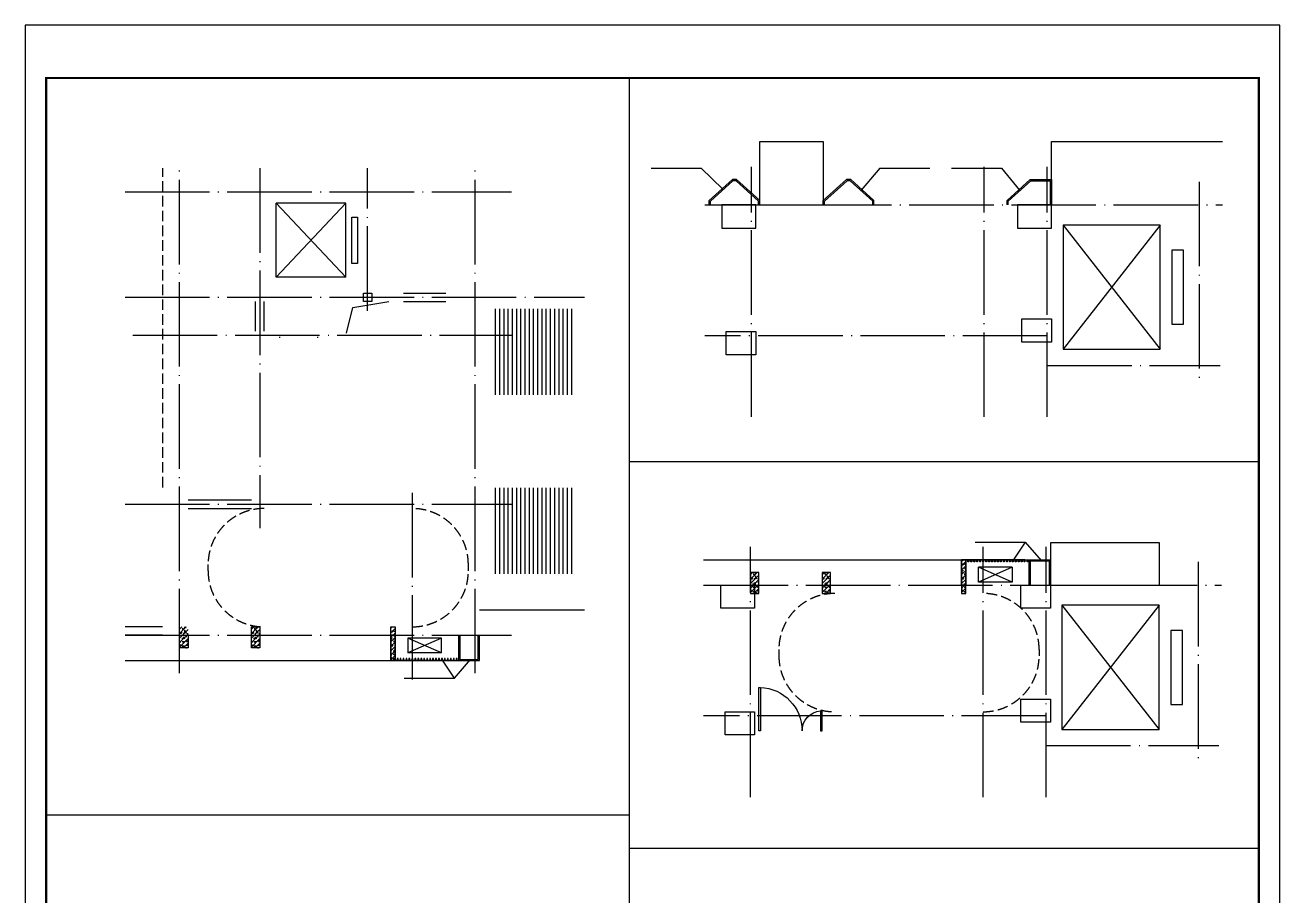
# Model space of a CAD drawing. Extents: x -1041549 to 749950, y -354245 to 17554.
# Drawn here: x 170038 to 199738, y -216553 to -195941 of the extents above; entities that cross this region are included whole.
import ezdxf

# ---------------------------------------------------------------- set-up
doc = ezdxf.new("R2010")
doc.units = 0
doc.header["$LTSCALE"] = 1000
doc.header["$MEASUREMENT"] = 0
doc.linetypes.add('DASH', pattern=[0.35, 0.25, -0.1])
doc.linetypes.add('DOTE', pattern=[2.42, 2, -0.2, 0.02, -0.2])
for name, color, linetype in [('AC', 252, 'Continuous'), ('AXIS', 3, 'Continuous'), ('DOTE', 1, 'Continuous'), ('EVTR', 2, 'Continuous'), ('K+T', 252, 'Continuous'), ('LATRINE', 6, 'Continuous'), ('PUB_TITLE', 4, 'Continuous'), ('WALL', 4, 'Continuous'), ('WINDOW', 3, 'Continuous')]:
    doc.layers.add(name, color=color, linetype=linetype)

# ---------------------------------------------------------------- blocks, each defined once
blk = doc.blocks.new('A$C013c3c15')
at = {"color": 2}
for p, q in [((0, 600), (0, 500)), ((30, 600), (30, 513)), ((1170, 600), (1170, 513)), ((1200, 600), (1200, 500)), ((550, 0), (0, 500)), ((562, 30), (30, 513)), ((638, 30), (1170, 513)), ((650, 0), (1200, 500)), ((650, 0), (550, 0)), ((638, 30), (562, 30))]:
    blk.add_line(p, q, dxfattribs=at)
blk = doc.blocks.new('A$C7fd66507')
at = {"color": 2}
for points in [[(150, 600), (150, 500), (700, 0), (1200, 0), (1200, 600)], [(180, 600), (180, 513), (712, 30), (1170, 30), (1170, 600)], [(700, 0), (1200, 0), (1200, 600)]]:
    blk.add_lwpolyline(points, dxfattribs=at)
blk = doc.blocks.new('A$C545B6328')
at = {"layer": 'AC'}
for p, q in [((400, 450), (-400, 450)), ((-400, 450), (-400, 100)), ((400, 450), (-400, 100)), ((400, 100), (-400, 450)), ((400, 100), (400, 450)), ((400, 100), (-400, 100))]:
    blk.add_line(p, q, dxfattribs=at)
blk = doc.blocks.new('A$Ce6740713')
at = {"layer": 'WINDOW'}
blk.add_lwpolyline([(1464, 1024), (1464, 0), (1500, 0), (1500, 1024)], close=True, dxfattribs=at)
at = {"layer": 'WINDOW', "elevation": 0}
blk.add_lwpolyline([(36, 474), (36, 0), (0, 0), (0, 474)], close=True, dxfattribs=at)
at = {"layer": 'WINDOW'}
for centre, radius, start, end in [((1500, 0), 1025, 92.0267, 180), ((0, 0, 0), 475, 0, 85.6232)]:
    blk.add_arc(centre, radius, start, end, dxfattribs=at)

msp = doc.modelspace()

# ---------------------------------------------------------------- hatches: boundary and pattern name
h = msp.add_hatch()
h.set_pattern_fill('钢筋混凝土', color=8, scale=30)
h.set_pattern_definition([(45, (40225.92, 1289.595), (-53.033009, 53.033009), []), (50, (40225.92, 1289.6), (215.17805, -18.82564), [22.5, -247.5]), (355, (40225.92, 1289.6), (-41.6254, 225.65764), [18, -198]), (100.4514, (40243.85, 1288.03), (173.55281, 206.83186), [19.12206, -210.34263]), (46.1842, (40225.92, 1349.6), (320.17231, -49.6557), [33.75, -371.25]), (96.6356, (40252.6, 1345.46), (280.3988, 292.23536), [28.6831, -315.5139]), (351.1842, (40225.92, 1349.6), (280.3986, 292.2356), [27, -297]), (21, (40255.92, 1334.6), (179.07212, -120.78567), [22.5, -247.5]), (326, (40255.92, 1334.6), (72.9946, 217.54501), [18, -198]), (71.4514, (40270.85, 1324.53), (252.06679, 96.75915), [19.12206, -210.34263]), (37.5, (40225.92, 1289.595), (3.647957, 99.868156), [0, -195.6, 0, -201, 0, -198.75]), (7.5, (40225.92, 1289.6), (78.92086, 118.323514), [0, -114.6, 0, -191.1, 0, -75.75]), (327.5, (40159.02, 1289.595), (160.14673, -6.766462), [0, -75, 0, -234, 0, -310.5]), (317.5, (40129.02, 1289.6), (174.95585, 30.031495), [0, -97.5, 0, -155.4, 0, -220.5])])
h.paths.add_polyline_path([(192304.1, -208594), (192304.1, -209394), (192204.1, -209394), (192204.1, -208594)])
h = msp.add_hatch()
h.set_pattern_fill('钢筋混凝土', color=8, scale=30)
h.set_pattern_definition([(45, (35225.92, 1289.595), (-53.033009, 53.033009), []), (50, (35225.92, 1289.6), (215.17805, -18.82564), [22.5, -247.5]), (355, (35225.92, 1289.6), (-41.6254, 225.65764), [18, -198]), (100.4514, (35243.85, 1288.03), (173.55281, 206.83186), [19.12206, -210.34263]), (46.1842, (35225.92, 1349.6), (320.17231, -49.6557), [33.75, -371.25]), (96.6356, (35252.6, 1345.46), (280.3988, 292.23536), [28.6831, -315.5139]), (351.1842, (35225.92, 1349.6), (280.3986, 292.2356), [27, -297]), (21, (35255.92, 1334.6), (179.07212, -120.78567), [22.5, -247.5]), (326, (35255.92, 1334.6), (72.9946, 217.54501), [18, -198]), (71.4514, (35270.85, 1324.53), (252.06679, 96.75915), [19.12206, -210.34263]), (37.5, (35225.92, 1289.595), (3.647957, 99.868156), [0, -195.6, 0, -201, 0, -198.75]), (7.5, (35225.92, 1289.6), (78.92086, 118.323514), [0, -114.6, 0, -191.1, 0, -75.75]), (327.5, (35159.02, 1289.595), (160.14673, -6.766462), [0, -75, 0, -234, 0, -310.5]), (317.5, (35129.02, 1289.6), (174.95585, 30.031495), [0, -97.5, 0, -155.4, 0, -220.5])])
h.paths.add_polyline_path([(187404.1, -208894), (187404.1, -209394), (187204.1, -209394), (187204.1, -208894)])
h = msp.add_hatch()
h.set_pattern_fill('钢筋混凝土', color=8, scale=30)
h.set_pattern_definition([(45, (36925.92, 1289.595), (-53.033009, 53.033009), []), (50, (36925.92, 1289.6), (215.17805, -18.82564), [22.5, -247.5]), (355, (36925.92, 1289.6), (-41.6254, 225.65764), [18, -198]), (100.4514, (36943.85, 1288.03), (173.55281, 206.83186), [19.12206, -210.34263]), (46.1842, (36925.92, 1349.6), (320.17231, -49.6557), [33.75, -371.25]), (96.6356, (36952.6, 1345.46), (280.3988, 292.23536), [28.6831, -315.5139]), (351.1842, (36925.92, 1349.6), (280.3986, 292.2356), [27, -297]), (21, (36955.92, 1334.6), (179.07212, -120.78567), [22.5, -247.5]), (326, (36955.92, 1334.6), (72.9946, 217.54501), [18, -198]), (71.4514, (36970.85, 1324.53), (252.06679, 96.75915), [19.12206, -210.34263]), (37.5, (36925.92, 1289.595), (3.647957, 99.868156), [0, -195.6, 0, -201, 0, -198.75]), (7.5, (36925.92, 1289.6), (78.92086, 118.323514), [0, -114.6, 0, -191.1, 0, -75.75]), (327.5, (36859.02, 1289.595), (160.14673, -6.766462), [0, -75, 0, -234, 0, -310.5]), (317.5, (36829.02, 1289.6), (174.95585, 30.031495), [0, -97.5, 0, -155.4, 0, -220.5])])
h.paths.add_polyline_path([(189104.1, -208894), (189104.1, -209394), (188904.1, -209394), (188904.1, -208894)])
h = msp.add_hatch()
h.set_pattern_fill('钢筋混凝土', color=8, scale=30)
h.set_pattern_definition([(45, (21716.13, 5e-07), (-53.033009, 53.033009), []), (50, (21716.13, 5e-07), (215.17805, -18.82564), [22.5, -247.5]), (355, (21716.13, 5e-07), (-41.6254, 225.65764), [18, -198]), (100.4514, (21734.06, -1.57), (173.55281, 206.83186), [19.12206, -210.34263]), (46.1842, (21716.13, 60), (320.17231, -49.6557), [33.75, -371.25]), (96.6356, (21742.8, 55.86), (280.3988, 292.23536), [28.6831, -315.5139]), (351.1842, (21716.13, 60), (280.3986, 292.2356), [27, -297]), (21, (21746.13, 45), (179.07212, -120.78567), [22.5, -247.5]), (326, (21746.13, 45), (72.9946, 217.54501), [18, -198]), (71.4514, (21761.05, 34.93), (252.06679, 96.75915), [19.12206, -210.34263]), (37.5, (21716.13, 5e-07), (3.647957, 99.868156), [0, -195.6, 0, -201, 0, -198.75]), (7.5, (21716.13, 5e-07), (78.92086, 118.323514), [0, -114.6, 0, -191.1, 0, -75.75]), (327.5, (21649.23, 5e-07), (160.14673, -6.766462), [0, -75, 0, -234, 0, -310.5]), (317.5, (21619.23, 5e-07), (174.95585, 30.031495), [0, -97.5, 0, -155.4, 0, -220.5])])
h.paths.add_polyline_path([(173894.3, -210183.6), (173894.3, -210683.6), (173694.3, -210683.6), (173694.3, -210183.6)])
h = msp.add_hatch()
h.set_pattern_fill('钢筋混凝土', color=8, scale=30)
h.set_pattern_definition([(45, (23416.13, -8e-09), (-53.033009, 53.033009), []), (50, (23416.13, -8e-09), (215.17805, -18.82564), [22.5, -247.5]), (355, (23416.13, -8e-09), (-41.6254, 225.65764), [18, -198]), (100.4514, (23434.06, -1.57), (173.55281, 206.83186), [19.12206, -210.34263]), (46.1842, (23416.13, 60), (320.17231, -49.6557), [33.75, -371.25]), (96.6356, (23442.8, 55.86), (280.3988, 292.23536), [28.6831, -315.5139]), (351.1842, (23416.13, 60), (280.3986, 292.2356), [27, -297]), (21, (23446.13, 45), (179.07212, -120.78567), [22.5, -247.5]), (326, (23446.13, 45), (72.9946, 217.54501), [18, -198]), (71.4514, (23461.05, 34.93), (252.06679, 96.75915), [19.12206, -210.34263]), (37.5, (23416.13, -8e-09), (3.647957, 99.868156), [0, -195.6, 0, -201, 0, -198.75]), (7.5, (23416.13, -8e-09), (78.92086, 118.323514), [0, -114.6, 0, -191.1, 0, -75.75]), (327.5, (23349.23, -8e-09), (160.14673, -6.766462), [0, -75, 0, -234, 0, -310.5]), (317.5, (23319.23, -8e-09), (174.95585, 30.031495), [0, -97.5, 0, -155.4, 0, -220.5])])
h.paths.add_polyline_path([(175594.3, -210183.6), (175594.3, -210683.6), (175394.3, -210683.6), (175394.3, -210183.6)])
h = msp.add_hatch()
h.set_pattern_fill('钢筋混凝土', color=8, scale=30)
h.set_pattern_definition([(45, (26716.13, -300), (-53.033009, 53.033009), []), (50, (26716.13, -300), (215.17805, -18.82564), [22.5, -247.5]), (355, (26716.13, -300), (-41.6254, 225.65764), [18, -198]), (100.4514, (26734.06, -301.57), (173.55281, 206.83186), [19.12206, -210.34263]), (46.1842, (26716.13, -240), (320.17231, -49.6557), [33.75, -371.25]), (96.6356, (26742.8, -244.14), (280.3988, 292.23536), [28.6831, -315.5139]), (351.1842, (26716.13, -240), (280.3986, 292.2356), [27, -297]), (21, (26746.13, -255), (179.07212, -120.78567), [22.5, -247.5]), (326, (26746.13, -255), (72.9946, 217.54501), [18, -198]), (71.4514, (26761.05, -265.07), (252.06679, 96.75915), [19.12206, -210.34263]), (37.5, (26716.13, -300), (3.647957, 99.868156), [0, -195.6, 0, -201, 0, -198.75]), (7.5, (26716.13, -300), (78.92086, 118.323514), [0, -114.6, 0, -191.1, 0, -75.75]), (327.5, (26649.23, -300), (160.14673, -6.766462), [0, -75, 0, -234, 0, -310.5]), (317.5, (26619.23, -300), (174.95585, 30.031495), [0, -97.5, 0, -155.4, 0, -220.5])])
h.paths.add_polyline_path([(178794.3, -210183.6), (178794.3, -210983.6), (178694.3, -210983.6), (178694.3, -210183.6)])

# ---------------------------------------------------------------- linework, layer by layer
at = {"color": 8}
for p, q in [((184336.7, -197190.6), (184336.7, -232840.5)), ((187429.9, -200194.1), (188929.9, -200194.1)), ((181167, -202658.1), (181167, -204693.7)), ((181267, -202658.1), (181267, -204693.7)), ((181367, -202658.1), (181367, -204693.7)), ((181467, -202658.1), (181467, -204693.7)), ((181567, -202658.1), (181567, -204693.7)), ((181667, -202658.1), (181667, -204693.7)), ((181767, -202658.1), (181767, -204693.7)), ((181867, -202658.1), (181867, -204693.7)), ((181967, -202658.1), (181967, -204693.7)), ((182067, -202658.1), (182067, -204693.7)), ((182167, -202658.1), (182167, -204693.7)), ((182267, -202658.1), (182267, -204693.7)), ((182367, -202658.1), (182367, -204693.7)), ((182467, -202658.1), (182467, -204693.7)), ((182567, -202658.1), (182567, -204693.7)), ((182667, -202658.1), (182667, -204693.7)), ((182767, -202658.1), (182767, -204693.7)), ((182867, -202658.1), (182867, -204693.7)), ((182967, -202658.1), (182967, -204693.7)), ((184336.7, -206272), (199237.8, -206272)), ((181167, -206892.8), (181167, -208928.3)), ((181267, -206892.8), (181267, -208928.3)), ((181367, -206892.8), (181367, -208928.3)), ((181467, -206892.8), (181467, -208928.3)), ((181567, -206892.8), (181567, -208928.3)), ((181667, -206892.8), (181667, -208928.3)), ((181767, -206892.8), (181767, -208928.3)), ((181867, -206892.8), (181867, -208928.3)), ((181967, -206892.8), (181967, -208928.3)), ((182067, -206892.8), (182067, -208928.3)), ((182167, -206892.8), (182167, -208928.3)), ((182267, -206892.8), (182267, -208928.3)), ((182367, -206892.8), (182367, -208928.3)), ((182467, -206892.8), (182467, -208928.3)), ((182567, -206892.8), (182567, -208928.3)), ((182667, -206892.8), (182667, -208928.3)), ((182767, -206892.8), (182767, -208928.3)), ((182867, -206892.8), (182867, -208928.3)), ((182967, -206892.8), (182967, -208928.3)), ((174369.3, -208858.6), (174369.3, -208708.6)), ((180529.3, -208858.6), (180529.3, -208708.6)), ((187879.1, -210719), (187879.1, -210869)), ((194039.1, -210719), (194039.1, -210869)), ((170537.8, -214634.2), (184336.7, -214634.2)), ((184336.7, -215422.1), (199237.8, -215422.1))]:
    msp.add_line(p, q, dxfattribs=at)
at = {"color": 2, "linetype": 'DASH'}
msp.add_line((173294.3, -206883.6), (173294.3, -199330.7), dxfattribs=at)
for p, q in [((175494.3, -203183.6), (175494.3, -202483.6)), ((175694.3, -203183.6), (175694.3, -202483.6)), ((178994.3, -202283.6), (179994.3, -202283.6)), ((178994.3, -202483.6), (179994.3, -202483.6))]:
    msp.add_line(p, q)
at = {"color": 2}
for p, q in [((175394.3, -207183.6), (173894.3, -207183.6)), ((173894.3, -207383.6), (175394.3, -207383.6)), ((180794.3, -209783.6), (183281.5, -209783.6)), ((173293.5, -210183.6), (172403.5, -210183.6)), ((173293.5, -210383.6), (172403.5, -210383.6))]:
    msp.add_line(p, q, dxfattribs=at)
for points in [[(187429.9, -200194.1), (187429.9, -198694.1), (188929.9, -198694.1), (188929.9, -200194.1)], [(194329.9, -200194.1), (194329.9, -198694.1), (198379.9, -198694.1)], [(177644.3, -203233.6), (177793.8, -202622.8), (178644.3, -202483.6)], [(186097.2, -208594), (193804.1, -208594)], [(193804.1, -209194), (193804.1, -208594), (194304.1, -208594), (194304.1, -209194)], [(193834.1, -209194), (193834.1, -208624), (194274.1, -208624), (194274.1, -209194)], [(180294.3, -210383.6), (180294.3, -210983.6), (180794.3, -210983.6), (180794.3, -210383.6)], [(180324.3, -210383.6), (180324.3, -210953.6), (180764.3, -210953.6), (180764.3, -210383.6)], [(172403.5, -210983.6), (180294.3, -210983.6)]]:
    msp.add_lwpolyline(points)
for points in [[(178044.3, -202283.6), (178244.3, -202283.6), (178244.3, -202483.6), (178044.3, -202483.6)], [(196884.1, -208194), (194304.1, -208194), (194304.1, -209194), (196884.1, -209194)]]:
    msp.add_lwpolyline(points, close=True)
for points in [[(192354.1, -208594), (192374.1, -208594), (192374.1, -208644), (192354.1, -208644), (192354.1, -208594)], [(192424.1, -208594), (192444.1, -208594), (192444.1, -208644), (192424.1, -208644), (192424.1, -208594)], [(192494.1, -208594), (192514.1, -208594), (192514.1, -208644), (192494.1, -208644), (192494.1, -208594)], [(192564.1, -208594), (192584.1, -208594), (192584.1, -208644), (192564.1, -208644), (192564.1, -208594)], [(192634.1, -208594), (192654.1, -208594), (192654.1, -208644), (192634.1, -208644), (192634.1, -208594)], [(192704.1, -208594), (192724.1, -208594), (192724.1, -208644), (192704.1, -208644), (192704.1, -208594)], [(192774.1, -208594), (192794.1, -208594), (192794.1, -208644), (192774.1, -208644), (192774.1, -208594)], [(192844.1, -208594), (192864.1, -208594), (192864.1, -208644), (192844.1, -208644), (192844.1, -208594)], [(192914.1, -208594), (192934.1, -208594), (192934.1, -208644), (192914.1, -208644), (192914.1, -208594)], [(192984.1, -208594), (193004.1, -208594), (193004.1, -208644), (192984.1, -208644), (192984.1, -208594)], [(193054.1, -208594), (193074.1, -208594), (193074.1, -208644), (193054.1, -208644), (193054.1, -208594)], [(193124.1, -208594), (193144.1, -208594), (193144.1, -208644), (193124.1, -208644), (193124.1, -208594)], [(193194.1, -208594), (193214.1, -208594), (193214.1, -208644), (193194.1, -208644), (193194.1, -208594)], [(193264.1, -208594), (193284.1, -208594), (193284.1, -208644), (193264.1, -208644), (193264.1, -208594)], [(193334.1, -208594), (193354.1, -208594), (193354.1, -208644), (193334.1, -208644), (193334.1, -208594)], [(193404.1, -208594), (193424.1, -208594), (193424.1, -208644), (193404.1, -208644), (193404.1, -208594)], [(193474.1, -208594), (193494.1, -208594), (193494.1, -208644), (193474.1, -208644), (193474.1, -208594)], [(193544.1, -208594), (193564.1, -208594), (193564.1, -208644), (193544.1, -208644), (193544.1, -208594)], [(193614.1, -208594), (193634.1, -208594), (193634.1, -208644), (193614.1, -208644), (193614.1, -208594)], [(193684.1, -208594), (193704.1, -208594), (193704.1, -208644), (193684.1, -208644), (193684.1, -208594)], [(193754.1, -208594), (193774.1, -208594), (193774.1, -208644), (193754.1, -208644), (193754.1, -208594)], [(178844.3, -210983.6), (178864.3, -210983.6), (178864.3, -210933.6), (178844.3, -210933.6), (178844.3, -210983.6)], [(178914.3, -210983.6), (178934.3, -210983.6), (178934.3, -210933.6), (178914.3, -210933.6), (178914.3, -210983.6)], [(178984.3, -210983.6), (179004.3, -210983.6), (179004.3, -210933.6), (178984.3, -210933.6), (178984.3, -210983.6)], [(179054.3, -210983.6), (179074.3, -210983.6), (179074.3, -210933.6), (179054.3, -210933.6), (179054.3, -210983.6)], [(179124.3, -210983.6), (179144.3, -210983.6), (179144.3, -210933.6), (179124.3, -210933.6), (179124.3, -210983.6)], [(179194.3, -210983.6), (179214.3, -210983.6), (179214.3, -210933.6), (179194.3, -210933.6), (179194.3, -210983.6)], [(179264.3, -210983.6), (179284.3, -210983.6), (179284.3, -210933.6), (179264.3, -210933.6), (179264.3, -210983.6)], [(179334.3, -210983.6), (179354.3, -210983.6), (179354.3, -210933.6), (179334.3, -210933.6), (179334.3, -210983.6)], [(179404.3, -210983.6), (179424.3, -210983.6), (179424.3, -210933.6), (179404.3, -210933.6), (179404.3, -210983.6)], [(179474.3, -210983.6), (179494.3, -210983.6), (179494.3, -210933.6), (179474.3, -210933.6), (179474.3, -210983.6)], [(179544.3, -210983.6), (179564.3, -210983.6), (179564.3, -210933.6), (179544.3, -210933.6), (179544.3, -210983.6)], [(179614.3, -210983.6), (179634.3, -210983.6), (179634.3, -210933.6), (179614.3, -210933.6), (179614.3, -210983.6)], [(179684.3, -210983.6), (179704.3, -210983.6), (179704.3, -210933.6), (179684.3, -210933.6), (179684.3, -210983.6)], [(179754.3, -210983.6), (179774.3, -210983.6), (179774.3, -210933.6), (179754.3, -210933.6), (179754.3, -210983.6)], [(179824.3, -210983.6), (179844.3, -210983.6), (179844.3, -210933.6), (179824.3, -210933.6), (179824.3, -210983.6)], [(179894.3, -210983.6), (179914.3, -210983.6), (179914.3, -210933.6), (179894.3, -210933.6), (179894.3, -210983.6)], [(179964.3, -210983.6), (179984.3, -210983.6), (179984.3, -210933.6), (179964.3, -210933.6), (179964.3, -210983.6)], [(180034.3, -210983.6), (180054.3, -210983.6), (180054.3, -210933.6), (180034.3, -210933.6), (180034.3, -210983.6)], [(180104.3, -210983.6), (180124.3, -210983.6), (180124.3, -210933.6), (180104.3, -210933.6), (180104.3, -210983.6)], [(180174.3, -210983.6), (180194.3, -210983.6), (180194.3, -210933.6), (180174.3, -210933.6), (180174.3, -210983.6)], [(180244.3, -210983.6), (180264.3, -210983.6), (180264.3, -210933.6), (180244.3, -210933.6), (180244.3, -210983.6)]]:
    msp.add_lwpolyline(points, dxfattribs=at)
at = {"color": 8, "linetype": 'DASH'}
for centre, start, end in [((175694.3, -208708.6), 90, 180), ((179204.3, -208708.6), 0, 90), ((175694.3, -208858.6), 180, 270), ((179204.3, -208858.6), 270, 0), ((189204.1, -210719), 90, 180), ((192714.1, -210719), 0, 90), ((189204.1, -210869), 180, 270), ((192714.1, -210869), 270, 0)]:
    msp.add_arc(centre, 1325, start, end, dxfattribs=at)
at = {"layer": 'AXIS'}
for p, q in [((184858.5, -199327.9), (186043.1, -199327.9)), ((186043.1, -199327.9), (186553.3, -199826)), ((190265.6, -199327.9), (189824.1, -199844.1)), ((190265.6, -199327.9), (191450.2, -199327.9)), ((191963.1, -199327.9), (193147.8, -199327.9)), ((193147.8, -199327.9), (193577.2, -199844.1)), ((192522.6, -208177.1), (193707.2, -208177.1)), ((193707.2, -208177.1), (193411.9, -208628.8)), ((193707.2, -208177.1), (194086.4, -208617.3)), ((180197.4, -211400.5), (179902.1, -210948.8)), ((180197.4, -211400.5), (180576.6, -210960.2)), ((179012.8, -211400.5), (180197.4, -211400.5))]:
    msp.add_line(p, q, dxfattribs=at)
at = {"layer": 'DOTE', "linetype": 'DOTE'}
for p, q in [((173694.3, -211283.6), (173694.3, -199330.7)), ((175594.3, -199330.7), (175594.3, -207850.5)), ((178144.3, -202703.1), (178144.3, -199330.7)), ((180694.3, -211283.6), (180694.3, -199330.7)), ((187229.9, -205216.6), (187229.9, -199294.1)), ((192739.9, -205216.6), (192739.9, -199294.1)), ((194229.9, -205216.6), (194229.9, -199294.1)), ((197829.9, -199649.1), (197829.9, -204472.8)), ((172403.5, -199883.6), (181551.9, -199883.6)), ((186123, -200194.1), (198379.9, -200194.1)), ((172403.5, -202383.6), (183281.5, -202383.6)), ((172587.4, -203283.6), (181551.9, -203283.6)), ((194229.9, -203294.1), (186123, -203294.1)), ((194229.9, -203994.1), (198321.2, -203994.1)), ((179204.3, -211433.6), (179204.3, -206873.1)), ((172403.5, -207283.6), (181551.9, -207283.6)), ((187204.1, -214216.4), (187204.1, -208294)), ((192714.1, -214216.4), (192714.1, -208294)), ((194204.1, -214216.4), (194204.1, -208294)), ((197804.1, -208648.9), (197804.1, -213472.7)), ((186097.2, -209194), (198354.1, -209194)), ((172403.5, -210383.6), (181551.9, -210383.6)), ((194204.1, -212294), (186097.2, -212294)), ((194204.1, -212994), (198295.4, -212994))]:
    msp.add_line(p, q, dxfattribs=at)
at = {"layer": 'EVTR'}
for p, q in [((196904.9, -200674.1), (194604.9, -200674.1)), ((194604.9, -200674.1), (194604.9, -203614.1)), ((196904.9, -200674.1), (194604.9, -203614.1)), ((194604.9, -200674.1), (196904.9, -203614.1)), ((196904.9, -203614.1), (196904.9, -200674.1)), ((197454.9, -201269.1), (197179.9, -201269.1)), ((197179.9, -201269.1), (197179.9, -203019.1)), ((197454.9, -203019.1), (197454.9, -201269.1)), ((177631.8, -201908.6), (175981.8, -201908.6)), ((197179.9, -203019.1), (197454.9, -203019.1)), ((194604.9, -203614.1), (196904.9, -203614.1)), ((196879.1, -209674), (194579.1, -209674)), ((194579.1, -209674), (194579.1, -212614)), ((196879.1, -209674), (194579.1, -212614)), ((194579.1, -209674), (196879.1, -212614)), ((196879.1, -212614), (196879.1, -209674)), ((197429.1, -210269), (197154.1, -210269)), ((197154.1, -210269), (197154.1, -212019)), ((197429.1, -212019), (197429.1, -210269)), ((197154.1, -212019), (197429.1, -212019)), ((194579.1, -212614), (196879.1, -212614))]:
    msp.add_line(p, q, dxfattribs=at)
msp.add_lwpolyline([(177631.8, -200158.6), (175981.8, -200158.6), (177631.8, -201908.6), (177631.8, -200158.6), (175981.8, -201908.6), (175981.8, -200158.6)], dxfattribs=at)
msp.add_lwpolyline([(177769.3, -201583.6), (177769.3, -200483.6), (177906.8, -200483.6), (177906.8, -201583.6)], close=True, dxfattribs=at)
at = {"layer": 'K+T'}
for p, q in [((176074.3, -203333.6), (176054.3, -203333.6)), ((176974.3, -203333.6), (176954.3, -203333.6))]:
    msp.add_line(p, q, dxfattribs=at)
at = {"layer": 'LATRINE'}
for p, q in [((193704.1, -208594), (192304.1, -208594)), ((180194.3, -210983.6), (178794.3, -210983.6))]:
    msp.add_line(p, q, dxfattribs=at)
at = {"layer": 'PUB_TITLE'}
msp.add_lwpolyline([(170037.8, -195940.6), (170037.8, -237990.6), (199737.8, -237990.6), (199737.8, -195940.6)], close=True, dxfattribs=at)
at = {"layer": 'PUB_TITLE', "const_width": 50}
msp.add_lwpolyline([(170537.8, -197190.6), (170537.8, -237490.6), (199237.8, -237490.6), (199237.8, -197190.6)], close=True, dxfattribs=at)
at = {"layer": 'WALL'}
for points in [[(186529.9, -200744.1), (187329.9, -200744.1), (187329.9, -200194.1), (186529.9, -200194.1)], [(193529.9, -200744.1), (194329.9, -200744.1), (194329.9, -200194.1), (193529.9, -200194.1)], [(193629.9, -202894.1), (194329.9, -202894.1), (194329.9, -203444.1), (193629.9, -203444.1)], [(186629.9, -203194.1), (187329.9, -203194.1), (187329.9, -203744.1), (186629.9, -203744.1)], [(186504.1, -209194), (187304.1, -209194), (187304.1, -209744), (186504.1, -209744)], [(193604.1, -209194), (194304.1, -209194), (194304.1, -209744), (193604.1, -209744)], [(193604.1, -211894), (194304.1, -211894), (194304.1, -212444), (193604.1, -212444)], [(186604.1, -212194), (187304.1, -212194), (187304.1, -212744), (186604.1, -212744)]]:
    msp.add_lwpolyline(points, close=True, dxfattribs=at)
for points in [[(192204.1, -209194), (192204.1, -208594), (192304.1, -208594), (192304.1, -209194), (192204.1, -209194)], [(192304.1, -209394), (192304.1, -208594), (192204.1, -208594), (192204.1, -209394), (192304.1, -209394)], [(187404.1, -209394), (187404.1, -208894), (187204.1, -208894), (187204.1, -209394), (187404.1, -209394)], [(189104.1, -209394), (189104.1, -208894), (188904.1, -208894), (188904.1, -209394), (189104.1, -209394)], [(175594.3, -210183.6), (175594.3, -210683.6), (175394.3, -210683.6), (175394.3, -210183.6), (175594.3, -210183.6)], [(178794.3, -210183.6), (178794.3, -210983.6), (178694.3, -210983.6), (178694.3, -210183.6), (178794.3, -210183.6)], [(173894.3, -210383.6), (173894.3, -210683.6), (173694.3, -210683.6), (173694.3, -210383.6), (173894.3, -210383.6)], [(178694.3, -210383.6), (178694.3, -210983.6), (178794.3, -210983.6), (178794.3, -210383.6), (178694.3, -210383.6)]]:
    msp.add_lwpolyline(points, dxfattribs=at)

# ---------------------------------------------------------------- block references
at = {"xscale": -1, "rotation": 180}
for name, p in [('A$C013c3c15', (186229.9, -199594.1)), ('A$C013c3c15', (188929.9, -199594.1)), ('A$C7fd66507', (193129.9, -199594.1)), ('A$C545B6328', (193004.1, -208675.1))]:
    msp.add_blockref(name, p, dxfattribs=at)
msp.add_blockref('A$C545B6328', (179494.3, -210902.4))
at = {"color": 6, "xscale": -1}
msp.add_blockref('A$Ce6740713', (188904.1, -212644), dxfattribs=at)

doc.saveas('drawing.dxf')
